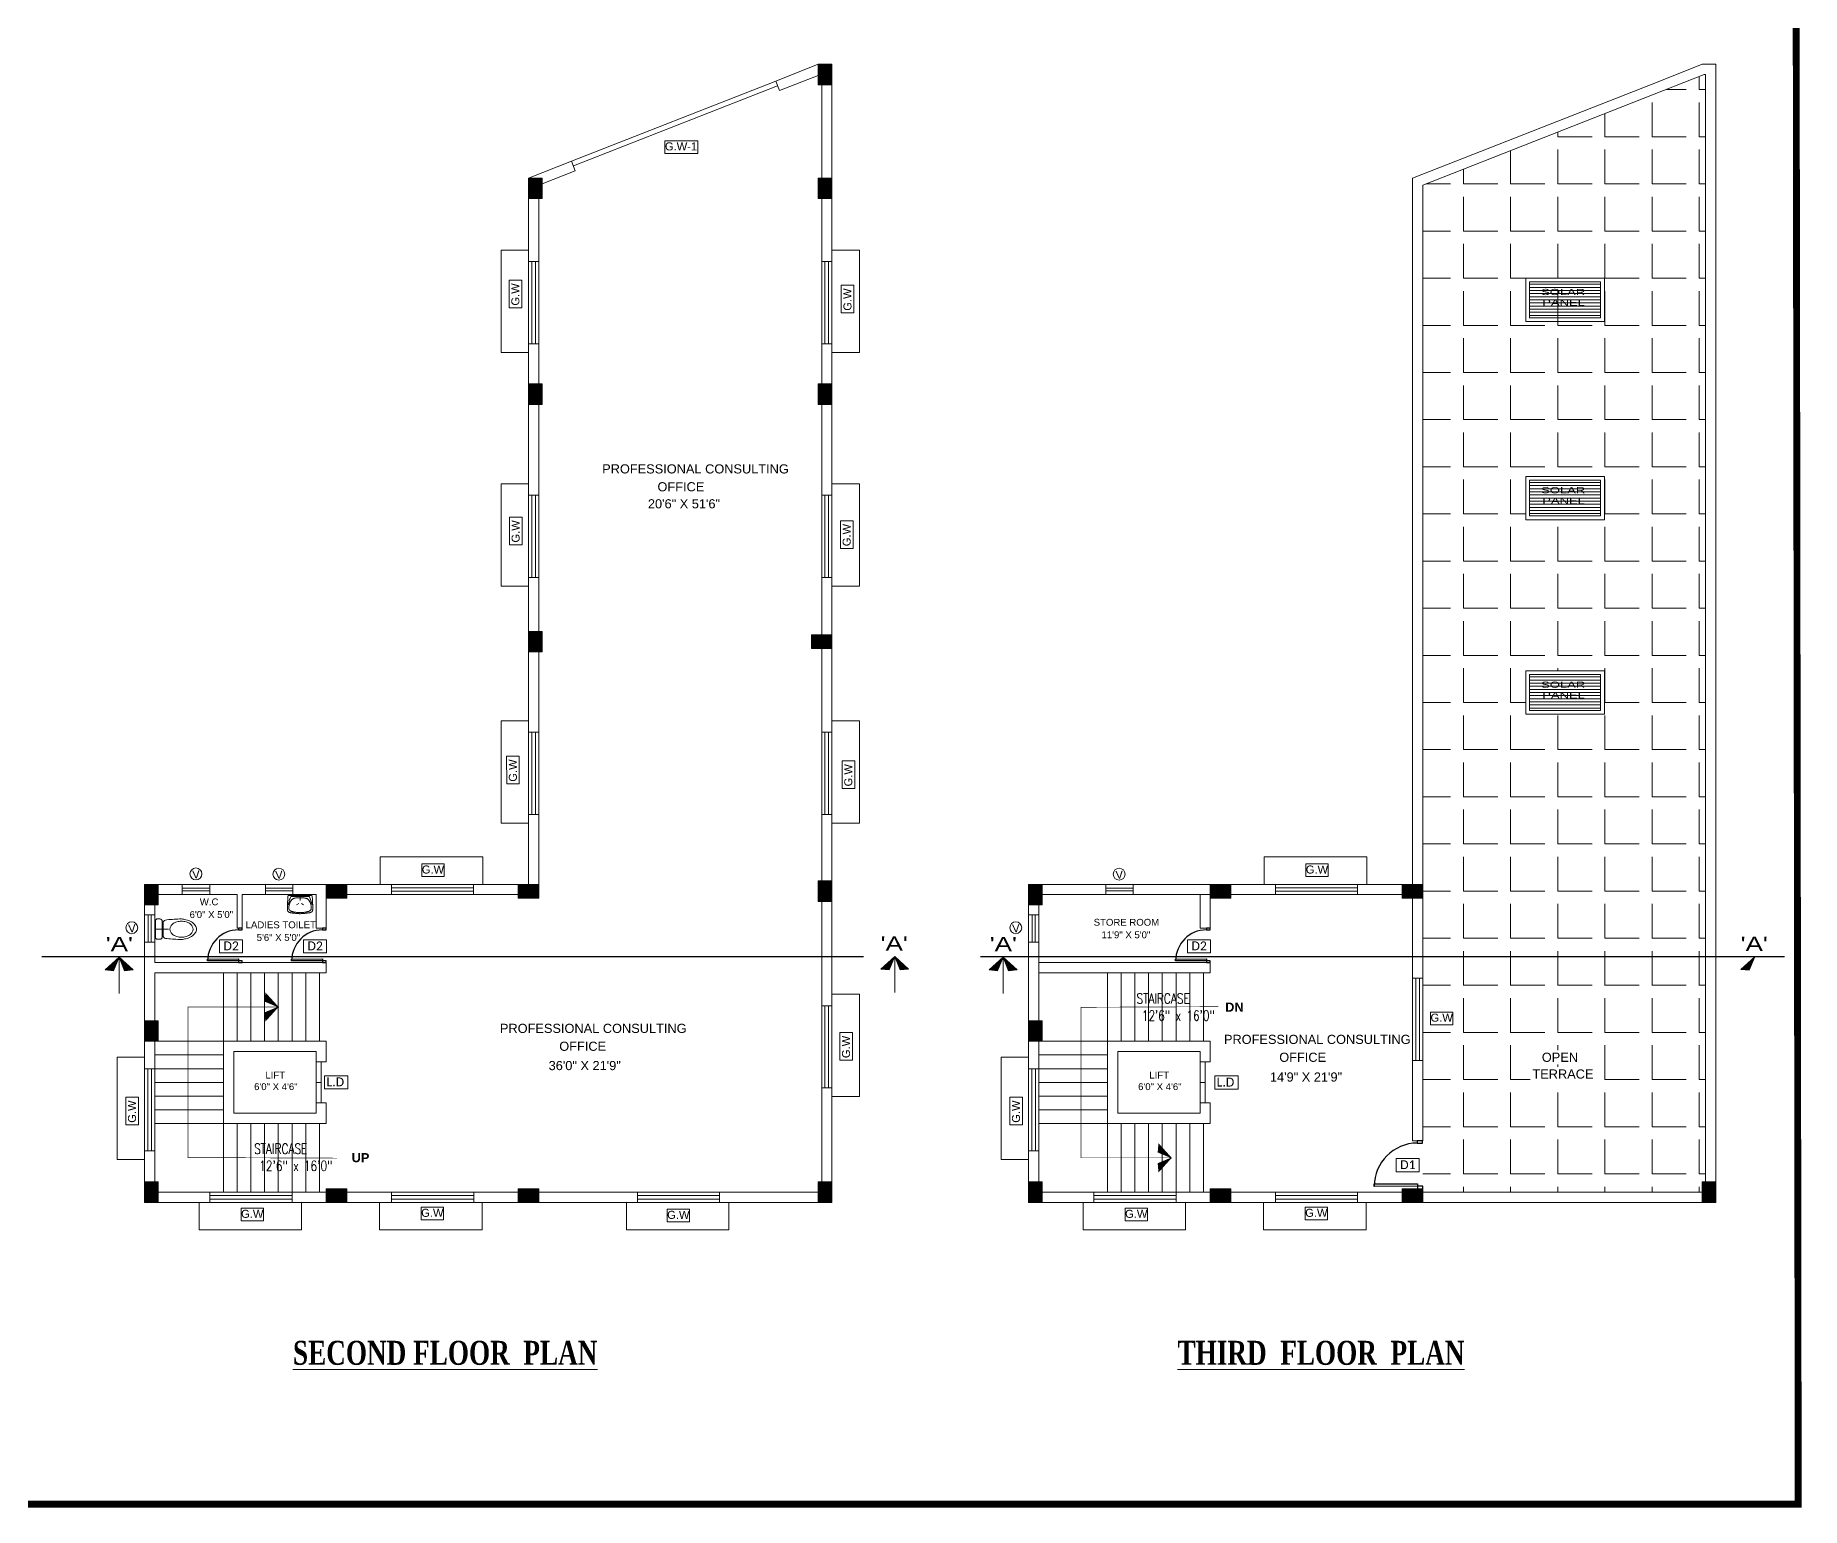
# Model space of a CAD drawing. Header units: metres. Extents: x -1560823 to -1560091, y 43631 to 43698.
# Drawn here: x -1560420.34 to -1560381.07, y 43630.54 to 43663.28 of the extents above; entities that cross this region are included whole.
import ezdxf

# ---------------------------------------------------------------- set-up
doc = ezdxf.new("R2010")
doc.units = ezdxf.units.M
doc.header["$LTSCALE"] = 750
doc.header["$MEASUREMENT"] = 0
for name, pattern in [('DASH', [0.35, 0.25, -0.1]), ('DASHED', [19.05, 12.7, -6.35]), ('DASHED2', [0.375, 0.25, -0.125]), ('HIDDENX2', [0.75, 0.5, -0.25])]:
    doc.linetypes.add(name, pattern=pattern)
doc.layers.get('0').update_dxf_attribs({"lineweight": 5})
doc.layers.add('01', color=8, linetype='Continuous')
doc.layers.add('FURN', color=33, linetype='Continuous', lineweight=18)
doc.layers.add('TXT', color=4, linetype='Continuous', lineweight=9)
doc.styles.add('FluidWorks', font='calibri.ttf')
doc.styles.add('ROMANS', font='romans__.ttf', dxfattribs={"width": 0.75})
doc.styles.add('SS', font='sanss___.ttf')

# ---------------------------------------------------------------- blocks, each defined once
blk = doc.blocks.new('A$C05ba094d')
h = blk.add_hatch()
h.set_pattern_fill('ANSI31', color=8)
h.set_pattern_definition([(45, (-97748.95628, -71827.87539), (-0.08838834765, 0.08838834765), [])])
h.paths.add_polyline_path([(0, 12), (0, 0), (18, 0), (18, 12)])
at = {"color": 2}
blk.add_lwpolyline([(0, 12), (18, 12), (18, 0), (0, 0)], close=True, dxfattribs=at)
blk = doc.blocks.new('A$C3ac6b8de')
at = {"layer": 'FURN'}
for p, q in [((6.8, 12.2), (8.1, 14.2)), ((6.8, 10), (8.1, 8))]:
    blk.add_line(p, q, dxfattribs=at)
for points in [[(4.3, 11.1), (0, 11.1), (0, 0.9, 0.399891), (0.5, 0.4), (3.4, 0.3), (6.1, 0.2), (8.2, 0.1), (9.7, 0), (10.7, 0), (11.4, 0), (11.9, 0), (12.2, 0), (12.5, 0.1), (12.8, 0.1), (13, 0.2), (13.2, 0.2), (13.4, 0.3), (13.6, 0.4), (13.7, 0.5), (13.8, 0.6), (14, 0.7), (14.1, 0.8), (14.2, 1), (14.3, 1.1), (14.4, 1.3), (14.4, 1.4), (14.5, 1.6), (14.6, 1.7), (14.7, 1.9), (14.7, 2), (14.8, 2.2), (14.8, 2.4), (14.9, 2.6), (14.9, 2.8), (15, 3.1), (15, 3.4), (15.1, 3.7), (15.1, 4.1), (15.2, 4.5), (15.2, 4.9), (15.3, 5.4), (15.4, 5.9), (15.4, 6.5), (15.5, 7.1), (15.5, 7.8), (15.6, 8.4), (15.7, 9.1), (15.7, 9.7), (15.7, 10.2), (15.8, 10.7), (15.8, 11), (15.8, 11.1), (15.8, 11.2), (15.8, 11.5), (15.7, 11.9), (15.7, 12.5), (15.7, 13.1), (15.6, 13.7), (15.5, 14.4), (15.5, 15.1), (15.4, 15.7), (15.4, 16.2), (15.3, 16.8), (15.2, 17.3), (15.2, 17.7), (15.1, 18.1), (15.1, 18.5), (15, 18.8), (15, 19.1), (14.9, 19.3), (14.9, 19.6), (14.8, 19.8), (14.8, 20), (14.7, 20.1), (14.7, 20.3), (14.6, 20.4), (14.5, 20.6), (14.4, 20.8), (14.4, 20.9), (14.3, 21.1), (14.2, 21.2), (14.1, 21.3), (14, 21.5), (13.8, 21.6), (13.7, 21.7), (13.6, 21.8), (13.4, 21.9), (13.2, 21.9), (13, 22), (12.8, 22), (12.5, 22.1), (12.2, 22.1), (11.9, 22.1), (11.4, 22.2), (10.7, 22.2), (9.7, 22.1), (8.2, 22.1), (6.1, 22), (3.4, 21.9), (0.5, 21.7, 0.399891), (0, 21.2), (0, 11.1)], [(8.1, 21.5), (7.1, 21.3), (6.1, 21.1), (5.2, 20.8), (4.2, 20.5), (3.3, 20.2), (2.4, 19.9), (1.5, 19.5), (1, 19.3, 0.295982), (0.7, 18.8), (0.7, 11.1), (0.7, 3.3, 0.295982), (1, 2.9), (1.5, 2.6), (2.4, 2.3), (3.3, 1.9), (4.2, 1.6), (5.2, 1.4), (6.1, 1.1), (7.1, 0.9), (8.1, 0.7)]]:
    blk.add_lwpolyline(points, format="xyb", dxfattribs=at)
blk.add_lwpolyline([(14.3, 16), (14.3, 16.4), (14.2, 16.8), (14.1, 17.2), (14.1, 17.5), (14, 17.8), (13.9, 18.1), (13.9, 18.3), (13.8, 18.6), (13.7, 18.8), (13.6, 19), (13.5, 19.1), (13.4, 19.3), (13.3, 19.5), (13.2, 19.6), (13.1, 19.8), (13, 19.9), (12.9, 20.1), (12.8, 20.2), (12.7, 20.3), (12.5, 20.4), (12.4, 20.5), (12.3, 20.6), (12.1, 20.7), (11.9, 20.8), (11.7, 20.8), (11.5, 20.9), (11.2, 20.9), (10.9, 20.9), (10.6, 20.9), (10.3, 20.9), (10, 20.9), (9.6, 20.9), (9.2, 20.8), (8.8, 20.8), (8.5, 20.7), (8.1, 20.6), (7.8, 20.6), (7.4, 20.5), (7.1, 20.4), (6.8, 20.3), (6.5, 20.2), (6.2, 20.1), (5.9, 19.9), (5.6, 19.8), (5.3, 19.6), (5, 19.4), (4.8, 19.3), (4.5, 19.1), (4.2, 18.9), (4, 18.7), (3.7, 18.5), (3.5, 18.2), (3.3, 18), (3, 17.8), (2.9, 17.5), (2.7, 17.2), (2.5, 16.9), (2.4, 16.5), (2.2, 16.1), (2.1, 15.7), (2.1, 15.2), (2, 14.7), (1.9, 14.2), (1.9, 13.7), (1.9, 13.2), (1.8, 12.8), (1.8, 12.3), (1.8, 12), (1.8, 11.7), (1.8, 11.5), (1.8, 11.4), (1.8, 11.2), (1.8, 11.2), (1.8, 11.1), (1.8, 11.1), (1.8, 11.1), (1.8, 11.1), (1.8, 11), (1.8, 11), (1.8, 10.9), (1.8, 10.8), (1.8, 10.7), (1.8, 10.4), (1.8, 10.2), (1.8, 9.8), (1.8, 9.4), (1.9, 8.9), (1.9, 8.5), (1.9, 7.9), (2, 7.4), (2.1, 6.9), (2.1, 6.5), (2.2, 6), (2.4, 5.7), (2.5, 5.3), (2.7, 5), (2.9, 4.7), (3, 4.4), (3.3, 4.2), (3.5, 3.9), (3.7, 3.7), (4, 3.5), (4.2, 3.3), (4.5, 3.1), (4.8, 2.9), (5, 2.7), (5.3, 2.5), (5.6, 2.4), (5.9, 2.2), (6.2, 2.1), (6.5, 2), (6.8, 1.9), (7.1, 1.8), (7.4, 1.7), (7.8, 1.6), (8.1, 1.5), (8.5, 1.5), (8.8, 1.4), (9.2, 1.3), (9.6, 1.3), (10, 1.3), (10.3, 1.2), (10.6, 1.2), (10.9, 1.2), (11.2, 1.2), (11.5, 1.3), (11.7, 1.3), (11.9, 1.4), (12.1, 1.4), (12.3, 1.5), (12.4, 1.6), (12.5, 1.7), (12.7, 1.9), (12.8, 2), (12.9, 2.1), (13, 2.2), (13.1, 2.4), (13.2, 2.5), (13.3, 2.7), (13.4, 2.8), (13.5, 3), (13.6, 3.2), (13.7, 3.4), (13.8, 3.6), (13.9, 3.8), (13.9, 4.1), (14, 4.4), (14.1, 4.7), (14.1, 5), (14.2, 5.4), (14.3, 5.7), (14.3, 6.1), (14.4, 6.5), (14.5, 7), (14.5, 7.4), (14.6, 7.8), (14.6, 8.2), (14.7, 8.6), (14.7, 9), (14.7, 9.3), (14.8, 9.7), (14.8, 10), (14.8, 10.2), (14.8, 10.5), (14.8, 10.6), (14.8, 10.8), (14.8, 10.9), (14.8, 10.9), (14.8, 11), (14.8, 11), (14.8, 11.1), (14.8, 11.1), (14.8, 11.1), (14.8, 11.1), (14.8, 11.2), (14.8, 11.2), (14.8, 11.3), (14.8, 11.4), (14.8, 11.5), (14.8, 11.7), (14.8, 11.9), (14.8, 12.2), (14.8, 12.5), (14.7, 12.8), (14.7, 13.2), (14.7, 13.6), (14.6, 14), (14.6, 14.4), (14.5, 14.8), (14.5, 15.2), (14.4, 15.6)], close=True, dxfattribs=at)
blk = doc.blocks.new('A$C90233fb4')
at = {"layer": 'FURN'}
blk.add_line((6.8, 8.6), (6.8, 0), dxfattribs=at)
for points in [[(12.9, 6.5, -0.373249), (11, 4.9), (2.6, 4.9, -0.373249), (0.7, 6.5), (0.6, 7.5, -0.028697), (0, 17.1, -0.0385), (0.5, 20.1, -0.073583), (1.9, 23.7, -0.106836), (4.4, 26.3, -0.153966), (6.8, 27.1, -0.153966), (9.2, 26.3, -0.106836), (11.7, 23.7, -0.073583), (13.1, 20.1, -0.0385), (13.6, 17.1, -0.028697), (13, 7.5)], [(1.5, 17.1, -0.069767), (1.9, 20.2, -0.081625), (3, 22.6, -0.106941), (4.9, 24.3, -0.135892), (6.8, 24.8, -0.135892), (8.7, 24.3, -0.106941), (10.6, 22.6, -0.081625), (11.7, 20.2, -0.069767), (12.1, 17.1, -0.069767), (11.7, 14.1, -0.081625), (10.6, 11.7, -0.106941), (8.7, 10, -0.135892), (6.8, 9.5, -0.135892), (4.9, 10, -0.106941), (3, 11.7, -0.081625), (1.9, 14.1, -0.069767)], [(12.7, 0), (0.9, 0, -0.414214), (0, 0.9), (0, 2.7, -0.414214), (1.7, 4.4), (11.8, 4.4, -0.414214), (13.5, 2.7), (13.5, 0.9, -0.414214)]]:
    blk.add_lwpolyline(points, format="xyb", close=True, dxfattribs=at)
blk = doc.blocks.new('x_ref_Unit-3B3T-T1$0$D-900')
at = {"layer": '01', "color": 3}
for points in [[(45, 50), (45, 860), (90, 860), (90, 50)], [(0, -50), (45, -50), (45, 50), (0, 50)], [(855, -50), (900, -50), (900, 50), (855, 50)]]:
    blk.add_lwpolyline(points, close=True, dxfattribs=at)
blk.add_arc((45, 50), 810, 0, 90, dxfattribs=at)
blk = doc.blocks.new('A$C10FD1DFA')
at = {"color": 251}
for p, q in [((6, 59.9), (120.3, 59.9)), ((6, 54.9), (120.3, 54.9)), ((6, 49.9), (120.3, 49.9)), ((6, 44.9), (120.3, 44.9)), ((6, 39.9), (120.3, 39.9)), ((6, 34.9), (120.3, 34.9)), ((6, 29.9), (120.3, 29.9)), ((6, 24.9), (120.3, 24.9)), ((6, 19.9), (120.3, 19.9)), ((6, 14.9), (120.3, 14.9)), ((6, 9.9), (120.3, 9.9))]:
    blk.add_line(p, q, dxfattribs=at)
at = {"color": 7}
for points in [[(0, 69.7), (126.3, 69.7), (126.3, 0), (0, 0)], [(6, 63.7), (120.3, 63.7), (120.3, 6), (6, 6)]]:
    blk.add_lwpolyline(points, close=True, dxfattribs=at)
at = {"layer": 'TXT', "linetype": 'Continuous', "style": 'SS', "width": 1.5}
for s, p in [('SOLAR ', (24.5, 42.5)), ('PANEL ', (26.3, 25.5))]:
    blk.add_text(s, height=10, dxfattribs=at).set_placement(p)
blk = doc.blocks.new('A$C4BBC173B')
at = {"color": 251, "linetype": 'HIDDENX2', "ltscale": 25}
for p, q in [((2.9, 12), (2.9, 83.9)), ((6.1, 12), (6.1, 83.9))]:
    blk.add_line(p, q, dxfattribs=at)
for points in [[(0, 60), (0, 12), (9, 12), (9, 84)], [(0, 60), (0, 83.9), (9, 83.9)], [(9, 83.9), (0, 83.9)]]:
    blk.add_lwpolyline(points)
at = {"color": 251}
for points in [[(0, 12), (0, 83.9)], [(9, 84), (9, 12)]]:
    blk.add_lwpolyline(points, dxfattribs=at)
blk = doc.blocks.new('A$C238A4897')
at = {"color": 251}
for p, q in [((9, 36), (0, 36)), ((9, 36), (9, 12)), ((9, 12), (0, 12))]:
    blk.add_line(p, q, dxfattribs=at)
at = {"color": 251, "linetype": 'DASHED2', "ltscale": 10}
for p, q in [((3.2, 36), (3.2, 12)), ((5.8, 36), (5.8, 12))]:
    blk.add_line(p, q, dxfattribs=at)
at = {"color": 251}
blk.add_lwpolyline([(0, 36), (0, 12)], dxfattribs=at)

msp = doc.modelspace()

# ---------------------------------------------------------------- hatches: boundary and pattern name
h = msp.add_hatch()
h.set_pattern_fill('ANGLE', color=0, scale=3.811681)
h.set_pattern_definition([(0, (-1562954.6106, 41907.3657), (0, 1.04821236), [0.76233626, -0.2858761]), (90, (-1562954.6106, 41907.3657), (-1.04821236, 1e-16), [0.76233626, -0.2858761])])
h.paths.add_polyline_path([(-1560383.20024, 43662.41149), (-1560389.49111, 43659.95137), (-1560389.49111, 43644.17448), (-1560389.49111, 43644.09825), (-1560389.49111, 43638.70346), (-1560389.49111, 43637.55961), (-1560383.27648, 43637.55961), (-1560383.27648, 43637.78831), (-1560383.20024, 43637.78831)])
h.paths.add_polyline_path([(-1560387.19713, 43648.18683), (-1560387.19713, 43649.14998), (-1560385.45287, 43649.14998), (-1560385.45287, 43648.18683)], flags=16)
h.paths.add_polyline_path([(-1560387.11426, 43648.26969), (-1560387.11426, 43649.06711), (-1560385.53574, 43649.06711), (-1560385.53574, 43648.26969)], flags=0)
h.paths.add_polyline_path([(-1560387.19713, 43652.51145), (-1560387.19713, 43653.4746), (-1560385.45287, 43653.4746), (-1560385.45287, 43652.51145)], flags=16)
h.paths.add_polyline_path([(-1560387.11426, 43652.59432), (-1560387.11426, 43653.39173), (-1560385.53574, 43653.39173), (-1560385.53574, 43652.59432)], flags=0)
h.paths.add_polyline_path([(-1560386.86893, 43652.82936), (-1560385.78894, 43652.82936), (-1560385.78894, 43653.03681), (-1560386.86893, 43653.03681)], flags=0)
h.paths.add_polyline_path([(-1560386.89525, 43653.05793), (-1560385.78068, 43653.05793), (-1560385.78068, 43653.27447), (-1560386.89525, 43653.27447)], flags=0)
h.paths.add_polyline_path([(-1560386.86893, 43648.50474), (-1560385.78894, 43648.50474), (-1560385.78894, 43648.71219), (-1560386.86893, 43648.71219)], flags=0)
h.paths.add_polyline_path([(-1560386.89525, 43648.73331), (-1560385.78068, 43648.73331), (-1560385.78068, 43648.94985), (-1560386.89525, 43648.94985)], flags=0)
h.paths.add_polyline_path([(-1560387.10513, 43640.02523), (-1560385.66649, 43640.02523), (-1560385.66649, 43640.34397), (-1560387.10513, 43640.34397)], flags=16)
h.paths.add_polyline_path([(-1560386.89621, 43640.3975), (-1560385.99967, 43640.3975), (-1560385.99967, 43640.71624), (-1560386.89621, 43640.71624)], flags=16)
at = {"linetype": 'Continuous'}
h = msp.add_hatch(color=0, dxfattribs=at)
h.dxf.hatch_style = 1
h.paths.add_polyline_path([(-1560418.47758, 43642.78137), (-1560418.78823, 43642.49902), (-1560418.6014, 43642.48272)])
h = msp.add_hatch(color=0, dxfattribs=at)
h.dxf.hatch_style = 1
h.paths.add_polyline_path([(-1560418.47758, 43642.78137), (-1560418.16693, 43642.49902), (-1560418.35376, 43642.48272)])
h = msp.add_hatch(color=0, dxfattribs=at)
h.dxf.hatch_style = 1
h.paths.add_polyline_path([(-1560401.23189, 43642.80074), (-1560401.54253, 43642.51839), (-1560401.35571, 43642.50209)])
h = msp.add_hatch(color=0, dxfattribs=at)
h.dxf.hatch_style = 1
h.paths.add_polyline_path([(-1560401.23189, 43642.80074), (-1560400.92124, 43642.51839), (-1560401.10806, 43642.50209)])
h = msp.add_hatch(color=0, dxfattribs=at)
h.dxf.hatch_style = 1
h.paths.add_polyline_path([(-1560398.82263, 43642.78137), (-1560399.13328, 43642.49902), (-1560398.94645, 43642.48272)])
h = msp.add_hatch(color=0, dxfattribs=at)
h.dxf.hatch_style = 1
h.paths.add_polyline_path([(-1560398.82263, 43642.78137), (-1560398.51198, 43642.49902), (-1560398.69881, 43642.48272)])
h = msp.add_hatch(color=0, dxfattribs=at)
h.dxf.hatch_style = 1
h.paths.add_polyline_path([(-1560382.10975, 43642.79474), (-1560382.4204, 43642.51239), (-1560382.23358, 43642.49609)])
h = msp.add_hatch(color=0, dxfattribs=at)
h.dxf.hatch_style = 1
h.paths.add_polyline_path([(-1560414.93656, 43641.67622), (-1560415.21891, 43641.36558), (-1560415.23522, 43641.5524)])
h = msp.add_hatch(color=0, dxfattribs=at)
h.dxf.hatch_style = 1
h.paths.add_polyline_path([(-1560414.9363, 43641.67623), (-1560415.21865, 43641.98687), (-1560415.23495, 43641.80005)])
h = msp.add_hatch(color=0, dxfattribs=at)
h.dxf.hatch_style = 1
h.paths.add_polyline_path([(-1560395.07919, 43638.32187), (-1560395.36154, 43638.63251), (-1560395.37784, 43638.44569)])
h = msp.add_hatch(color=0, dxfattribs=at)
h.dxf.hatch_style = 1
h.paths.add_polyline_path([(-1560395.07892, 43638.32186), (-1560395.36127, 43638.01122), (-1560395.37758, 43638.19804)])

# ---------------------------------------------------------------- linework, layer by layer
at = {"color": 0, "linetype": 'HIDDENX2', "ltscale": 25}
for p, q in [((-1560409.98463, 43656.23071), (-1560409.98463, 43658.5075)), ((-1560409.98463, 43658.5075), (-1560409.37476, 43658.5075)), ((-1560402.01662, 43658.5075), (-1560402.62649, 43658.5075)), ((-1560402.01662, 43656.23071), (-1560402.01662, 43658.5075)), ((-1560409.37476, 43656.23071), (-1560409.98463, 43656.23071)), ((-1560402.62649, 43656.23071), (-1560402.01662, 43656.23071)), ((-1560409.98463, 43651.0337), (-1560409.98463, 43653.31048)), ((-1560409.98463, 43653.31048), (-1560409.37476, 43653.31048)), ((-1560402.01662, 43653.31048), (-1560402.62649, 43653.31048)), ((-1560402.01662, 43651.0337), (-1560402.01662, 43653.31048)), ((-1560409.37476, 43651.0337), (-1560409.98463, 43651.0337)), ((-1560402.62649, 43651.0337), (-1560402.01662, 43651.0337)), ((-1560409.98463, 43645.76511), (-1560409.98463, 43648.0419)), ((-1560409.98463, 43648.0419), (-1560409.37476, 43648.0419)), ((-1560402.01663, 43648.0419), (-1560402.6265, 43648.0419)), ((-1560402.01663, 43645.76511), (-1560402.01663, 43648.0419)), ((-1560409.37476, 43645.76511), (-1560409.98463, 43645.76511)), ((-1560402.6265, 43645.76511), (-1560402.01663, 43645.76511)), ((-1560410.39132, 43645.01305), (-1560412.66811, 43645.01305)), ((-1560412.66811, 43645.01305), (-1560412.66811, 43644.40318)), ((-1560410.39132, 43644.40318), (-1560410.39132, 43645.01305)), ((-1560390.73637, 43645.01305), (-1560393.01316, 43645.01305)), ((-1560393.01316, 43645.01305), (-1560393.01316, 43644.40318)), ((-1560390.73637, 43644.40318), (-1560390.73637, 43645.01305)), ((-1560402.01664, 43641.9614), (-1560402.6265, 43641.9614)), ((-1560402.01664, 43639.68462), (-1560402.01664, 43641.9614)), ((-1560418.51928, 43638.28202), (-1560418.51928, 43640.5588)), ((-1560418.51928, 43640.5588), (-1560417.90941, 43640.5588)), ((-1560398.86433, 43638.28202), (-1560398.86433, 43640.5588)), ((-1560398.86433, 43640.5588), (-1560398.25446, 43640.5588)), ((-1560402.6265, 43639.68462), (-1560402.01664, 43639.68462)), ((-1560417.90941, 43638.28202), (-1560418.51928, 43638.28202)), ((-1560398.25446, 43638.28202), (-1560398.86433, 43638.28202)), ((-1560416.69593, 43637.33091), (-1560416.69593, 43636.72104)), ((-1560414.41915, 43636.72104), (-1560414.41915, 43637.33091)), ((-1560412.68311, 43637.33091), (-1560412.68311, 43636.72104)), ((-1560410.40633, 43636.72104), (-1560410.40633, 43637.33091)), ((-1560407.1963, 43637.33091), (-1560407.1963, 43636.72104)), ((-1560404.91952, 43636.72104), (-1560404.91952, 43637.33091)), ((-1560397.04099, 43637.33091), (-1560397.04099, 43636.72104)), ((-1560394.7642, 43636.72104), (-1560394.7642, 43637.33091)), ((-1560393.02817, 43637.33091), (-1560393.02817, 43636.72104)), ((-1560390.75138, 43636.72104), (-1560390.75138, 43637.33091)), ((-1560416.69593, 43636.72104), (-1560414.41915, 43636.72104)), ((-1560412.68311, 43636.72104), (-1560410.40633, 43636.72104)), ((-1560407.1963, 43636.72104), (-1560404.91952, 43636.72104)), ((-1560397.04099, 43636.72104), (-1560394.7642, 43636.72104)), ((-1560393.02817, 43636.72104), (-1560390.75138, 43636.72104))]:
    msp.add_line(p, q, dxfattribs=at)
at = {"color": 0}
for p, q in [((-1560415.82145, 43642.66726), (-1560417.68071, 43642.66726)), ((-1560413.86902, 43642.43856), (-1560417.68071, 43642.43856)), ((-1560413.95373, 43642.66726), (-1560415.73675, 43642.66726)), ((-1560394.29878, 43642.66726), (-1560398.02576, 43642.66726)), ((-1560394.21408, 43642.43856), (-1560398.02576, 43642.43856)), ((-1560414.32643, 43640.91389), (-1560416.15603, 43640.91389)), ((-1560413.86902, 43640.91389), (-1560414.32643, 43640.91389)), ((-1560394.67148, 43640.91389), (-1560396.50109, 43640.91389)), ((-1560394.21408, 43640.91389), (-1560394.67148, 43640.91389)), ((-1560414.09773, 43640.68519), (-1560415.92733, 43640.68519)), ((-1560394.44278, 43640.68519), (-1560396.27239, 43640.68519)), ((-1560414.09773, 43639.31298), (-1560415.92733, 43639.31298)), ((-1560394.44278, 43639.31298), (-1560396.27239, 43639.31298)), ((-1560413.86902, 43639.08428), (-1560416.15603, 43639.08428)), ((-1560394.21408, 43639.08428), (-1560396.50109, 43639.08428))]:
    msp.add_line(p, q, dxfattribs=at)
at = {"color": 0, "const_width": 0.15247}
msp.add_lwpolyline([(-1560474.09699, 43694.61733), (-1560381.22993, 43694.61733), (-1560381.14195, 43630.6196), (-1560474.00901, 43630.6196)], close=True, dxfattribs=at)
at = {"color": 0}
for points in [[(-1560403.87589, 43662.26475), (-1560402.93142, 43662.64019), (-1560402.62649, 43662.64019), (-1560402.62649, 43637.33091), (-1560417.90941, 43637.33091), (-1560417.90941, 43644.40318), (-1560409.37476, 43644.40318), (-1560409.37476, 43660.10731), (-1560408.41778, 43660.48277)], [(-1560403.87589, 43662.26475), (-1560402.93142, 43662.64019)], [(-1560384.22094, 43662.26475), (-1560383.27648, 43662.64019), (-1560382.97154, 43662.64019), (-1560382.97154, 43637.33091), (-1560398.25446, 43637.33091), (-1560398.25446, 43644.40318), (-1560389.71981, 43644.40318), (-1560389.71981, 43660.10731), (-1560384.22094, 43662.26475)], [(-1560402.85519, 43662.18279), (-1560402.85519, 43637.55961), (-1560417.68071, 43637.55961), (-1560417.68071, 43642.43856)], [(-1560408.41731, 43660.48296), (-1560403.87547, 43662.26491)], [(-1560408.37555, 43660.37651), (-1560403.8337, 43662.15846)], [(-1560403.79143, 43662.05221), (-1560403.87589, 43662.26475)], [(-1560403.79143, 43662.05221), (-1560402.93142, 43662.38963)], [(-1560384.13646, 43662.05222), (-1560383.23269, 43662.41149), (-1560383.20024, 43662.41149), (-1560383.20024, 43637.78831)], [(-1560383.20024, 43662.41149), (-1560383.20024, 43637.78831)], [(-1560389.49111, 43659.95137), (-1560384.13646, 43662.05222)], [(-1560402.62649, 43660.10731), (-1560402.62649, 43637.33091), (-1560417.90941, 43637.33091), (-1560417.90941, 43644.40318), (-1560409.37476, 43644.40318), (-1560409.37476, 43660.10731)], [(-1560409.37476, 43660.10731), (-1560408.41778, 43660.48277)], [(-1560409.06983, 43659.98127), (-1560408.33425, 43660.26987)], [(-1560408.41778, 43660.48277), (-1560408.33425, 43660.26987)], [(-1560382.97154, 43660.10731), (-1560382.97154, 43637.33091), (-1560398.25446, 43637.33091), (-1560398.25446, 43644.40318), (-1560389.71981, 43644.40318), (-1560389.71981, 43660.10731)], [(-1560394.21408, 43644.17448), (-1560389.49111, 43644.17448), (-1560389.49111, 43659.87861)], [(-1560389.49111, 43644.17448), (-1560389.49111, 43659.95137)], [(-1560413.86902, 43644.17448), (-1560409.14606, 43644.17448), (-1560409.14606, 43659.64991)], [(-1560413.86902, 43643.4296), (-1560413.86902, 43644.40318)], [(-1560394.21408, 43643.4296), (-1560394.21408, 43644.40318)], [(-1560417.68071, 43642.66726), (-1560417.68071, 43644.17448), (-1560415.8511, 43644.17448)], [(-1560415.8511, 43643.4296), (-1560415.8511, 43644.17448)], [(-1560415.73675, 43644.17448), (-1560414.09773, 43644.17448)], [(-1560415.73675, 43643.42813), (-1560415.73675, 43644.17448)], [(-1560414.09773, 43643.4296), (-1560414.09773, 43644.17448)], [(-1560398.02576, 43642.66726), (-1560398.02576, 43644.17448), (-1560394.44278, 43644.17448)], [(-1560397.94952, 43644.17448), (-1560394.21408, 43644.17448)], [(-1560394.44278, 43643.4296), (-1560394.44278, 43644.17448)], [(-1560393.75668, 43644.17448), (-1560389.94851, 43644.17448)], [(-1560389.71981, 43644.09825), (-1560389.71981, 43638.70346)], [(-1560389.49111, 43644.09825), (-1560389.49111, 43638.70346)], [(-1560398.02576, 43641.37129), (-1560398.02576, 43643.94578)], [(-1560415.73716, 43643.4296), (-1560415.8511, 43643.4296)], [(-1560413.86902, 43643.4296), (-1560414.09773, 43643.4296)], [(-1560394.21408, 43643.4296), (-1560394.44278, 43643.4296)], [(-1560417.68071, 43641.37129), (-1560417.68071, 43642.43856)], [(-1560416.15603, 43642.43856), (-1560416.15603, 43640.91389)], [(-1560415.8511, 43642.43856), (-1560415.8511, 43640.91389)], [(-1560415.73675, 43642.66726), (-1560415.73675, 43642.70538)], [(-1560415.54616, 43642.43856), (-1560415.54616, 43640.91389)], [(-1560415.24123, 43642.43856), (-1560415.24123, 43640.91389)], [(-1560414.9363, 43642.43856), (-1560414.9363, 43640.91389)], [(-1560414.63136, 43642.43856), (-1560414.63136, 43640.91389)], [(-1560414.32643, 43642.43856), (-1560414.32643, 43640.91389)], [(-1560414.02149, 43642.43856), (-1560414.02149, 43640.91389)], [(-1560413.86902, 43642.43856), (-1560413.86902, 43642.66726)], [(-1560398.02576, 43641.37129), (-1560398.02576, 43642.43856)], [(-1560398.02576, 43641.37129), (-1560398.02576, 43642.43856)], [(-1560396.50109, 43642.43856), (-1560396.50109, 43640.91389)], [(-1560396.19615, 43642.43856), (-1560396.19615, 43640.91389)], [(-1560395.89122, 43642.43856), (-1560395.89122, 43640.91389)], [(-1560395.58628, 43642.43856), (-1560395.58628, 43640.91389)], [(-1560395.28135, 43642.43856), (-1560395.28135, 43640.91389)], [(-1560394.97641, 43642.43856), (-1560394.97641, 43640.91389)], [(-1560394.67148, 43642.43856), (-1560394.67148, 43640.91389)], [(-1560394.36654, 43642.43856), (-1560394.36654, 43640.91389)], [(-1560394.21408, 43642.43856), (-1560394.21408, 43642.66726)], [(-1560416.15603, 43640.91389), (-1560417.68071, 43640.91389)], [(-1560417.68071, 43637.78831), (-1560417.68071, 43640.91389)], [(-1560416.15603, 43639.08428), (-1560416.15603, 43640.91389)], [(-1560413.86902, 43640.68519), (-1560413.86902, 43640.91389)], [(-1560396.50109, 43640.91389), (-1560398.02576, 43640.91389)], [(-1560398.02576, 43637.78831), (-1560398.02576, 43640.91389)], [(-1560398.02576, 43637.78831), (-1560398.02576, 43640.91389)], [(-1560398.02576, 43637.78831), (-1560398.02576, 43640.91389)], [(-1560396.50109, 43639.08428), (-1560396.50109, 43640.91389)], [(-1560394.21408, 43640.68519), (-1560394.21408, 43640.91389)], [(-1560416.15603, 43640.60895), (-1560417.68071, 43640.60895)], [(-1560415.92733, 43639.31298), (-1560415.92733, 43640.68519)], [(-1560414.09773, 43640.45649), (-1560414.09773, 43640.68519)], [(-1560413.86902, 43640.45649), (-1560413.86902, 43640.68519)], [(-1560396.50109, 43640.60895), (-1560398.02576, 43640.60895)], [(-1560396.27239, 43639.31298), (-1560396.27239, 43640.68519)], [(-1560394.44278, 43640.45649), (-1560394.44278, 43640.68519)], [(-1560394.21408, 43640.45649), (-1560394.21408, 43640.68519)], [(-1560416.15603, 43640.30402), (-1560417.68071, 43640.30402)], [(-1560414.09773, 43640.45649), (-1560413.86902, 43640.45649)], [(-1560414.09773, 43639.54168), (-1560414.09773, 43640.45649)], [(-1560413.98337, 43639.54168), (-1560413.98337, 43640.45649)], [(-1560396.50109, 43640.30402), (-1560398.02576, 43640.30402)], [(-1560394.44278, 43640.45649), (-1560394.21408, 43640.45649)], [(-1560394.44278, 43639.54168), (-1560394.44278, 43640.45649)], [(-1560394.32843, 43639.54168), (-1560394.32843, 43640.45649)], [(-1560416.15603, 43639.99909), (-1560417.68071, 43639.99909)], [(-1560416.15603, 43639.69415), (-1560417.68071, 43639.69415)], [(-1560413.98337, 43639.99909), (-1560414.09773, 43639.99909)], [(-1560396.50109, 43639.99909), (-1560398.02576, 43639.99909)], [(-1560396.50109, 43639.69415), (-1560398.02576, 43639.69415)], [(-1560394.32843, 43639.99909), (-1560394.44278, 43639.99909)], [(-1560416.15603, 43639.38922), (-1560417.68071, 43639.38922)], [(-1560414.09773, 43639.31298), (-1560414.09773, 43639.54168)], [(-1560414.09773, 43639.54168), (-1560413.86902, 43639.54168)], [(-1560413.86902, 43639.08428), (-1560413.86902, 43639.54168)], [(-1560396.50109, 43639.38922), (-1560398.02576, 43639.38922)], [(-1560394.44278, 43639.31298), (-1560394.44278, 43639.54168)], [(-1560394.44278, 43639.54168), (-1560394.21408, 43639.54168)], [(-1560394.21408, 43639.08428), (-1560394.21408, 43639.54168)], [(-1560416.15603, 43639.08428), (-1560417.68071, 43639.08428)], [(-1560416.15603, 43639.08428), (-1560416.15603, 43637.55961)], [(-1560415.8511, 43639.08428), (-1560415.8511, 43637.55961)], [(-1560415.54616, 43639.08428), (-1560415.54616, 43637.55961)], [(-1560415.24123, 43639.08428), (-1560415.24123, 43637.55961)], [(-1560414.9363, 43639.08428), (-1560414.9363, 43637.55961)], [(-1560414.63136, 43639.08428), (-1560414.63136, 43637.55961)], [(-1560414.32643, 43639.08428), (-1560414.32643, 43637.55961)], [(-1560414.02149, 43639.08428), (-1560414.02149, 43637.55961)], [(-1560396.50109, 43639.08428), (-1560398.02576, 43639.08428)], [(-1560389.49111, 43638.70346), (-1560389.71981, 43638.70346)], [(-1560394.21408, 43637.55961), (-1560397.94952, 43637.55961)], [(-1560394.21408, 43637.55961), (-1560397.94952, 43637.55961)], [(-1560389.94851, 43637.55961), (-1560393.75668, 43637.55961)], [(-1560389.94851, 43637.55961), (-1560393.75668, 43637.55961)], [(-1560389.49111, 43637.63619), (-1560389.49111, 43637.33091)], [(-1560383.27648, 43637.55961), (-1560389.49111, 43637.55961)], [(-1560383.27648, 43637.55961), (-1560389.49111, 43637.55961)]]:
    msp.add_lwpolyline(points, dxfattribs=at)
for points in [[(-1560406.34105, 43660.93634), (-1560405.60591, 43660.93634), (-1560405.60591, 43660.65608), (-1560406.34105, 43660.65608)], [(-1560409.80363, 43657.22278), (-1560409.80427, 43657.83751), (-1560409.524, 43657.8378), (-1560409.52336, 43657.22307)], [(-1560402.41932, 43657.10925), (-1560402.41996, 43657.72398), (-1560402.13969, 43657.72427), (-1560402.13906, 43657.10954)], [(-1560409.79717, 43651.95376), (-1560409.79781, 43652.56849), (-1560409.51754, 43652.56878), (-1560409.5169, 43651.95405)], [(-1560402.43677, 43651.87265), (-1560402.4374, 43652.48738), (-1560402.15714, 43652.48767), (-1560402.1565, 43651.87294)], [(-1560409.85887, 43646.63691), (-1560409.85951, 43647.25163), (-1560409.57924, 43647.25192), (-1560409.5786, 43646.6372)], [(-1560402.40091, 43646.532), (-1560402.40155, 43647.14673), (-1560402.12128, 43647.14702), (-1560402.12065, 43646.53229)], [(-1560411.74617, 43644.85697), (-1560411.24929, 43644.85697), (-1560411.24929, 43644.5767), (-1560411.74617, 43644.5767)], [(-1560392.09122, 43644.85697), (-1560391.59434, 43644.85697), (-1560391.59434, 43644.5767), (-1560392.09122, 43644.5767)], [(-1560415.73067, 43643.17254), (-1560416.24761, 43643.17254), (-1560416.24761, 43642.87962), (-1560415.73067, 43642.87962)], [(-1560413.86294, 43643.17254), (-1560414.37989, 43643.17254), (-1560414.37989, 43642.87962), (-1560413.86294, 43642.87962)], [(-1560394.20799, 43643.17254), (-1560394.72494, 43643.17254), (-1560394.72494, 43642.87962), (-1560394.20799, 43642.87962)], [(-1560389.31882, 43641.56336), (-1560388.82194, 43641.56336), (-1560388.82194, 43641.28309), (-1560389.31882, 43641.28309)], [(-1560402.45093, 43640.49066), (-1560402.45156, 43641.10539), (-1560402.1713, 43641.10568), (-1560402.17066, 43640.49095)], [(-1560413.38989, 43640.14829), (-1560413.90684, 43640.14829), (-1560413.90684, 43639.85537), (-1560413.38989, 43639.85537)], [(-1560393.59795, 43640.14293), (-1560394.11489, 43640.14293), (-1560394.11489, 43639.85), (-1560393.59795, 43639.85)], [(-1560418.32728, 43639.05307), (-1560418.32792, 43639.6678), (-1560418.04765, 43639.66809), (-1560418.04702, 43639.05336)], [(-1560398.67234, 43639.05307), (-1560398.67297, 43639.6678), (-1560398.3927, 43639.66809), (-1560398.39207, 43639.05336)], [(-1560389.56747, 43638.30572), (-1560390.08442, 43638.30572), (-1560390.08442, 43638.01279), (-1560389.56747, 43638.01279)], [(-1560415.76393, 43637.20165), (-1560415.26705, 43637.20165), (-1560415.26705, 43636.92138), (-1560415.76393, 43636.92138)], [(-1560411.75992, 43637.22379), (-1560411.26304, 43637.22379), (-1560411.26304, 43636.94352), (-1560411.75992, 43636.94352)], [(-1560406.29116, 43637.17872), (-1560405.79429, 43637.17872), (-1560405.79429, 43636.89845), (-1560406.29116, 43636.89845)], [(-1560396.10898, 43637.20165), (-1560395.61211, 43637.20165), (-1560395.61211, 43636.92138), (-1560396.10898, 43636.92138)], [(-1560392.10498, 43637.22379), (-1560391.6081, 43637.22379), (-1560391.6081, 43636.94352), (-1560392.10498, 43636.94352)]]:
    msp.add_lwpolyline(points, close=True, dxfattribs=at)
at = {"color": 0, "linetype": 'DASHED', "const_width": 0.02541}
for points in [[(-1560401.91969, 43642.79474), (-1560420.19885, 43642.79474)], [(-1560381.44735, 43642.79474), (-1560399.33097, 43642.79474)]]:
    msp.add_lwpolyline(points, dxfattribs=at)
at = {"color": 0, "linetype": 'Continuous'}
for points in [[(-1560418.47758, 43642.78137), (-1560418.78823, 43642.49902), (-1560418.6014, 43642.48272), (-1560418.47758, 43642.78137)], [(-1560418.47758, 43642.78137), (-1560418.47758, 43641.97553)], [(-1560418.47758, 43642.78137), (-1560418.16693, 43642.49902), (-1560418.35376, 43642.48272), (-1560418.47758, 43642.78137)], [(-1560401.23189, 43642.80074), (-1560401.54253, 43642.51839), (-1560401.35571, 43642.50209), (-1560401.23189, 43642.80074)], [(-1560401.23189, 43642.80074), (-1560401.23189, 43641.9949)], [(-1560401.23189, 43642.80074), (-1560400.92124, 43642.51839), (-1560401.10806, 43642.50209), (-1560401.23189, 43642.80074)], [(-1560398.82263, 43642.78137), (-1560399.13328, 43642.49902), (-1560398.94645, 43642.48272), (-1560398.82263, 43642.78137)], [(-1560398.82263, 43642.78137), (-1560398.82263, 43641.97553)], [(-1560398.82263, 43642.78137), (-1560398.51198, 43642.49902), (-1560398.69881, 43642.48272), (-1560398.82263, 43642.78137)], [(-1560382.10975, 43642.79474), (-1560382.4204, 43642.51239), (-1560382.23358, 43642.49609), (-1560382.10975, 43642.79474)]]:
    msp.add_lwpolyline(points, dxfattribs=at)
at = {"color": 0, "const_width": 0.01271}
for points in [[(-1560413.63339, 43638.31552), (-1560416.94445, 43638.32821), (-1560416.94445, 43641.6764), (-1560414.93672, 43641.6764)], [(-1560414.93656, 43641.67622), (-1560415.21891, 43641.36558), (-1560415.23522, 43641.5524), (-1560414.93656, 43641.67622)], [(-1560414.9363, 43641.67623), (-1560415.21865, 43641.98687), (-1560415.23495, 43641.80005), (-1560414.9363, 43641.67623)], [(-1560394.03878, 43641.68257), (-1560397.08708, 43641.66988), (-1560397.08708, 43638.32169), (-1560395.07935, 43638.32169)], [(-1560395.07919, 43638.32187), (-1560395.36154, 43638.63251), (-1560395.37784, 43638.44569), (-1560395.07919, 43638.32187)], [(-1560395.07892, 43638.32186), (-1560395.36127, 43638.01122), (-1560395.37758, 43638.19804), (-1560395.07892, 43638.32186)]]:
    msp.add_lwpolyline(points, dxfattribs=at)
at = {"color": 0, "linetype": 'DASH', "ltscale": 25}
for points in [[(-1560396.50109, 43639.08428), (-1560396.50109, 43637.55961)], [(-1560396.19615, 43639.08428), (-1560396.19615, 43637.55961)], [(-1560395.89122, 43639.08428), (-1560395.89122, 43637.55961)], [(-1560395.58628, 43639.08428), (-1560395.58628, 43637.55961)], [(-1560395.28135, 43639.08428), (-1560395.28135, 43637.55961)], [(-1560394.97641, 43639.08428), (-1560394.97641, 43637.55961)], [(-1560394.67148, 43639.08428), (-1560394.67148, 43637.55961)], [(-1560394.36654, 43639.08428), (-1560394.36654, 43637.55961)]]:
    msp.add_lwpolyline(points, dxfattribs=at)
at = {"color": 0}
for centre in [(-1560416.76835, 43644.63603), (-1560414.92391, 43644.62971), (-1560396.24094, 43644.62971), (-1560418.19376, 43643.43809), (-1560398.53882, 43643.43809)]:
    msp.add_circle(centre, 0.13158, dxfattribs=at)

# ---------------------------------------------------------------- block references
for name, p, xscale, yscale, zscale, rotation in [('A$C05ba094d', (-1560402.93142, 43662.64019), 0.025411208625, 0.025411208625, 0.025411208625, 270), ('A$C05ba094d', (-1560409.37476, 43660.10731), 0.025411208625, 0.025411208625, 0.025411208625, 270), ('A$C05ba094d', (-1560402.93142, 43660.10731), 0.025411208625, 0.025411208625, 0.025411208625, 270), ('A$C4BBC173B', (-1560409.14606, 43658.55665), 0.025411208625, 0.025411208625, 0.025411208625, 179.9999467005522), ('A$C4BBC173B', (-1560402.62649, 43658.55665), 0.025411208625, 0.025411208625, 0.025411208625, 179.9999467005522), ('A$C05ba094d', (-1560409.37476, 43655.53329), 0.025411208625, 0.025411208625, 0.025411208625, 270), ('A$C05ba094d', (-1560402.93142, 43655.53329), 0.025411208625, 0.025411208625, 0.025411208625, 270), ('A$C4BBC173B', (-1560409.14606, 43653.35963), 0.025411208625, 0.025411208625, 0.025411208625, 179.9999467005522), ('A$C4BBC173B', (-1560402.62649, 43653.35963), 0.025411208625, 0.025411208625, 0.025411208625, 179.9999467005522), ('A$C05ba094d', (-1560409.37476, 43650.02754), 0.025411208625, 0.025411208625, 0.025411208625, 270), ('A$C05ba094d', (-1560402.62649, 43649.95131), 0.025411208625, 0.025411208625, 0.025411208625, 180), ('A$C4BBC173B', (-1560409.14606, 43648.09104), 0.025411208625, 0.025411208625, 0.025411208625, 179.9999467005522), ('A$C4BBC173B', (-1560402.62649, 43648.09104), 0.025411208625, 0.025411208625, 0.025411208625, 179.9999467005522), ('A$C05ba094d', (-1560417.90941, 43644.40318), 0.025411208625, 0.025411208625, 0.025411208625, 270), ('A$C05ba094d', (-1560413.41162, 43644.40318), 0.025411208625, 0.025411208625, 0.025411208625, 180), ('A$C4BBC173B', (-1560410.28881, 43644.17448), 0.025411208625, 0.025411208625, 0.025411208625, 89.99994670055219), ('A$C05ba094d', (-1560409.14606, 43644.40318), 0.025411208625, 0.025411208625, 0.025411208625, 180), ('A$C05ba094d', (-1560402.93142, 43644.47942), 0.025411208625, 0.025411208625, 0.025411208625, 270), ('A$C05ba094d', (-1560398.25446, 43644.40318), 0.025411208625, 0.025411208625, 0.025411208625, 270), ('A$C05ba094d', (-1560393.75668, 43644.40318), 0.025411208625, 0.025411208625, 0.025411208625, 180), ('A$C4BBC173B', (-1560390.63386, 43644.17448), 0.025411208625, 0.025411208625, 0.025411208625, 89.99994670055219), ('A$C05ba094d', (-1560389.49111, 43644.40318), 0.025411208625, 0.025411208625, 0.025411208625, 180), ('A$C3ac6b8de', (-1560414.73361, 43644.1518), 0.025411208625, 0.025411208625, 0.025411208625, 270), ('A$C90233fb4', (-1560417.66378, 43643.63358), 0.0335259494833973, 0.0335259494833973, 0.0335259494833973, 270), ('x_ref_Unit-3B3T-T1$0$D-900', (-1560415.7791, 43642.66724), 0.0008470402875, 0.0008470402875, 0.0008470402875, 90.03129281655488), ('x_ref_Unit-3B3T-T1$0$D-900', (-1560413.91138, 43642.66724), 0.0008470402875, 0.0008470402875, 0.0008470402875, 90.03129281655488), ('x_ref_Unit-3B3T-T1$0$D-900', (-1560394.25643, 43642.66724), 0.0008470402875, 0.0008470402875, 0.0008470402875, 90.03129281655488), ('A$C4BBC173B', (-1560389.49111, 43642.62059), 0.025411208625, 0.025411208625, 0.025411208625, 179.9999467005522), ('A$C4BBC173B', (-1560402.62649, 43642.01055), 0.025411208625, 0.025411208625, 0.025411208625, 179.9999467005522), ('A$C05ba094d', (-1560417.90941, 43641.37129), 0.025411208625, 0.025411208625, 0.025411208625, 270), ('A$C05ba094d', (-1560398.25446, 43641.37129), 0.025411208625, 0.025411208625, 0.025411208625, 270), ('A$C4BBC173B', (-1560417.6807, 43640.60795), 0.025411208625, 0.025411208625, 0.025411208625, 179.9999467005522), ('A$C4BBC173B', (-1560398.02576, 43640.60795), 0.025411208625, 0.025411208625, 0.025411208625, 179.9999467005522), ('x_ref_Unit-3B3T-T1$0$D-900', (-1560389.5504, 43637.6361), 0.0011858564025, 0.0011858564025, 0.0011858564025, 90.0872928939703), ('A$C05ba094d', (-1560417.90941, 43637.78831), 0.025411208625, 0.025411208625, 0.025411208625, 270), ('A$C05ba094d', (-1560402.93142, 43637.78831), 0.025411208625, 0.025411208625, 0.025411208625, 270), ('A$C05ba094d', (-1560402.93142, 43637.78831), 0.025411208625, 0.025411208625, 0.025411208625, 270), ('A$C05ba094d', (-1560398.25446, 43637.78831), 0.025411208625, 0.025411208625, 0.025411208625, 270), ('A$C05ba094d', (-1560383.27648, 43637.78831), 0.025411208625, 0.025411208625, 0.025411208625, 270), ('A$C05ba094d', (-1560383.27648, 43637.78831), 0.025411208625, 0.025411208625, 0.025411208625, 270), ('A$C4BBC173B', (-1560414.32642, 43637.33091), 0.025411208625, 0.025411208625, 0.025411208625, 89.99994670055219), ('A$C05ba094d', (-1560413.41162, 43637.63584), 0.025411208625, 0.025411208625, 0.025411208625, 180), ('A$C4BBC173B', (-1560410.2878, 43637.33091), 0.025411208625, 0.025411208625, 0.025411208625, 89.99994670055219), ('A$C05ba094d', (-1560409.14606, 43637.63584), 0.025411208625, 0.025411208625, 0.025411208625, 180), ('A$C4BBC173B', (-1560404.819, 43637.33091), 0.025411208625, 0.025411208625, 0.025411208625, 89.99994670055219), ('A$C4BBC173B', (-1560394.67147, 43637.33091), 0.025411208625, 0.025411208625, 0.025411208625, 89.99994670055219), ('A$C05ba094d', (-1560393.75668, 43637.63584), 0.025411208625, 0.025411208625, 0.025411208625, 180), ('A$C4BBC173B', (-1560390.63286, 43637.33091), 0.025411208625, 0.025411208625, 0.025411208625, 89.99994670055219), ('A$C05ba094d', (-1560389.49111, 43637.63584), 0.025411208625, 0.025411208625, 0.025411208625, 180)]:
    msp.add_blockref(name, p, dxfattribs=dict(at, xscale=xscale, yscale=yscale, zscale=zscale, rotation=rotation))
at = {"color": 0, "ltscale": 90, "xscale": 0.0138112397055554, "yscale": 0.0138112397055554, "zscale": 0.0138112397055554}
for p in [(-1560387.19713, 43656.91855), (-1560387.19713, 43652.51145), (-1560387.19713, 43648.18683)]:
    msp.add_blockref('A$C10FD1DFA', p, dxfattribs=at)
at = {"color": 0, "ltscale": 500, "xscale": 0.025411208625, "yscale": 0.025411208625, "zscale": 0.025411208625, "rotation": 270}
for p in [(-1560417.37577, 43644.40318), (-1560415.52711, 43644.40318), (-1560396.84414, 43644.40318)]:
    msp.add_blockref('A$C238A4897', p, dxfattribs=at)
at = {"color": 0, "ltscale": 500, "xscale": 0.025411208625, "yscale": 0.025411208625, "zscale": 0.025411208625}
for p in [(-1560417.9094, 43642.811), (-1560398.25445, 43642.811)]:
    msp.add_blockref('A$C238A4897', p, dxfattribs=at)

# ---------------------------------------------------------------- texts
at = {"color": 0, "style": 'SS'}
for s, p in [('G.W-1', (-1560406.34077, 43660.72335)), ('G.W', (-1560411.74589, 43644.64398)), ('G.W', (-1560392.09094, 43644.64398)), ('G.W', (-1560389.31854, 43641.35036)), ('G.W', (-1560415.76365, 43636.98865)), ('G.W', (-1560411.75964, 43637.01079)), ('G.W', (-1560406.29089, 43636.96572)), ('G.W', (-1560396.10871, 43636.98865)), ('G.W', (-1560392.1047, 43637.01079))]:
    msp.add_text(s, height=0.177878, dxfattribs=at).set_placement(p)
for s, height, rotation, p in [('G.W', 0.177878, 90.059345, (-1560409.57732, 43657.27155)), ('G.W', 0.177878, 90.059345, (-1560402.19302, 43657.15802)), ('G.W', 0.177878, 90.059345, (-1560409.57087, 43652.00254)), ('G.W', 0.177878, 90.059345, (-1560402.21046, 43651.92143)), ('G.W', 0.177878, 90.059345, (-1560409.63257, 43646.68568)), ('G.W', 0.177878, 90.059345, (-1560402.17461, 43646.58077)), ('V', 0.17788, 3.29517, (-1560416.84323, 43644.52984)), ('V', 0.17788, 3.29517, (-1560414.99878, 43644.52351)), ('V', 0.17788, 3.29517, (-1560396.31581, 43644.52351)), ('V', 0.17788, 3.29517, (-1560418.26864, 43643.33189)), ('V', 0.17788, 3.29517, (-1560398.61369, 43643.33189)), ('G.W', 0.177878, 90.059345, (-1560402.22462, 43640.53944)), ('G.W', 0.177878, 90.059345, (-1560418.10098, 43639.10185)), ('G.W', 0.177878, 90.059345, (-1560398.44603, 43639.10185))]:
    msp.add_text(s, height=height, rotation=rotation, dxfattribs=at).set_placement(p)
at = {"color": 0, "linetype": 'Continuous', "style": 'SS'}
for s, height, p in [('PROFESSIONAL CONSULTING ', 0.2032897, (-1560407.73523, 43653.53981)), ('OFFICE', 0.20329, (-1560406.50557, 43653.14207)), ('20\'6" X 51\'6"', 0.2032897, (-1560406.71894, 43652.76348)), ('W.C', 0.152467, (-1560416.68226, 43643.93725)), ('6\'0" X 5\'0"', 0.1524673, (-1560416.90888, 43643.65518)), ('STORE ROOM', 0.152467, (-1560396.80671, 43643.48366)), ('LADIES TOILET', 0.1524673, (-1560415.66206, 43643.42716)), ('5\'6" X 5\'0"', 0.1524673, (-1560415.41721, 43643.1451)), ('11\'9" X 5\'0"', 0.1524673, (-1560396.63321, 43643.20491)), ('PROFESSIONAL CONSULTING ', 0.2032897, (-1560410.00893, 43641.09922)), ('OFFICE', 0.20329, (-1560408.68931, 43640.70148)), ('PROFESSIONAL CONSULTING ', 0.2032897, (-1560393.91079, 43640.8545)), ('36\'0" X 21\'9"', 0.2032897, (-1560408.92603, 43640.27234)), ('OFFICE', 0.20329, (-1560392.68114, 43640.45676)), ('OPEN', 0.20329, (-1560386.84309, 43640.45676)), ('LIFT', 0.152467, (-1560415.22375, 43640.08594)), ('LIFT', 0.152467, (-1560395.5688, 43640.08594)), ('14\'9" X 21\'9"', 0.2032897, (-1560392.8883, 43640.01743)), ('TERRACE', 0.20329, (-1560387.05201, 43640.08449)), ('6\'0" X 4\'6"', 0.1524673, (-1560415.47427, 43639.8285)), ('6\'0" X 4\'6"', 0.1524673, (-1560395.81932, 43639.8285))]:
    msp.add_text(s, height=height, dxfattribs=at).set_placement(p)
at = {"color": 0, "style": 'SS', "width": 1.3}
for p in [(-1560418.77303, 43642.91744), (-1560401.54485, 43642.92684), (-1560399.11808, 43642.91744), (-1560382.42272, 43642.92084)]:
    msp.add_text("'A'", height=0.31764, dxfattribs=at).set_placement(p)
at = {"color": 0, "char_height": 0.195666, "attachment_point": 3, "style": 'FluidWorks'}
for s, insert in [('D2', (-1560415.81359, 43643.13314)), ('D2', (-1560413.94586, 43643.13314)), ('D2', (-1560394.29091, 43643.13314)), ('L.D', (-1560413.47281, 43640.10889)), ('L.D', (-1560393.68087, 43640.10353)), ('D1', (-1560389.65039, 43638.26632))]:
    msp.add_mtext_dynamic_manual_height_columns(s, width=0.5257499, gutter_width=0.02541, heights=[0], dxfattribs=dict(at, insert=insert))
at = {"color": 0, "ltscale": 30, "char_height": 0.2287009, "attachment_point": 1, "style": 'ROMANS'}
for insert in [(-1560398.09003, 43641.97928), (-1560417.71044, 43638.63978)]:
    msp.add_mtext_dynamic_manual_height_columns('                   STAIRCASE\\P                    12\'6" x 16\'0"', width=6.0531455, gutter_width=1.27056, heights=[0.68023], dxfattribs=dict(at, insert=insert))
at = {"color": 0, "linetype": 'Continuous', "char_height": 0.2032897, "attachment_point": 1, "style": 'SS'}
for s, insert in [('{\\fArial|b1|i0|c0|p34;DN}', (-1560393.88341, 43641.77487)), ('{\\fArial|b1|i0|c0|p34;UP}', (-1560413.30648, 43638.42814))]:
    msp.add_mtext_dynamic_manual_height_columns(s, width=0.4221615, gutter_width=0.31764, heights=[0], dxfattribs=dict(at, insert=insert))
at = {"color": 0, "char_height": 0.5336354, "width": 12.318119, "attachment_point": 1, "style": 'ROMANS'}
for s, insert in [('{\\fTimes New Roman|b1|i0|c0|p18;  \\L SECOND FLOOR  PLAN\\P\\l           }', (-1560415.06334, 43634.25344)), ('{\\fTimes New Roman|b1|i0|c0|p18;  \\L THIRD  FLOOR  PLAN\\P\\l           }', (-1560395.39653, 43634.25344))]:
    msp.add_mtext(s, dxfattribs=dict(at, insert=insert))

doc.saveas('drawing.dxf')
